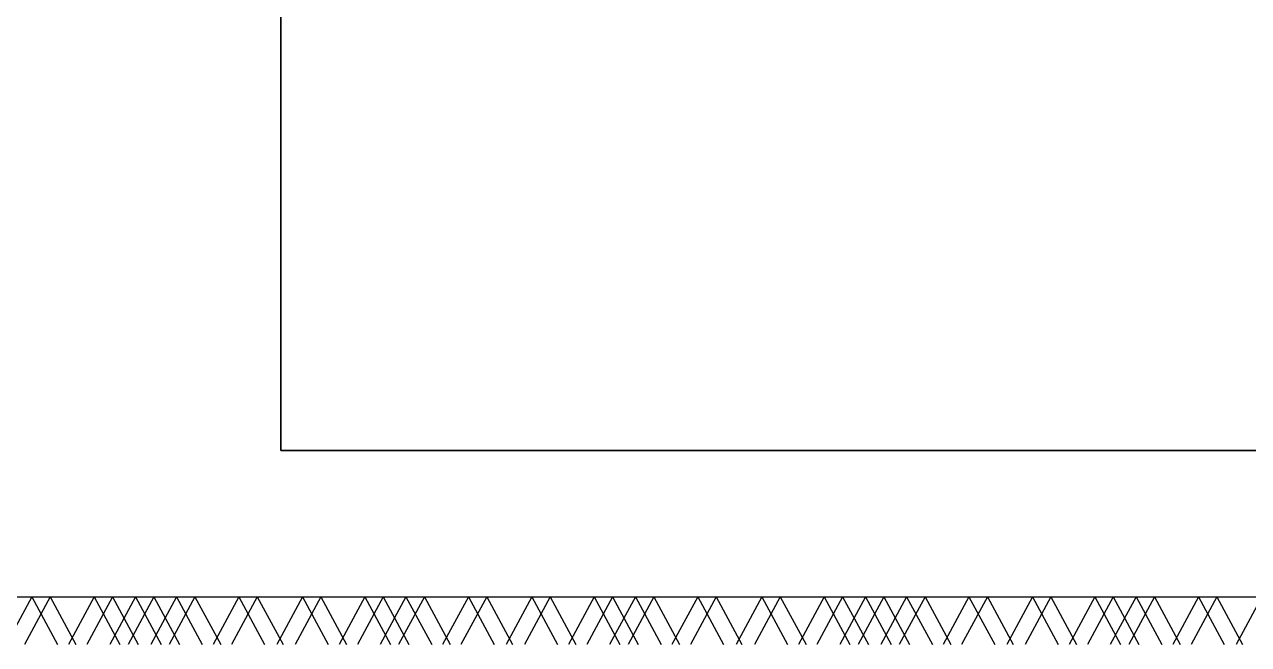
# Model space of a CAD drawing. Header units: inches. Extents: x -343134 to -190334, y -250018 to -182064.
# Drawn here: x -260583 to -252303, y -232385 to -228192 of the extents above; entities that cross this region are included whole.
import ezdxf

# ---------------------------------------------------------------- set-up
doc = ezdxf.new("R2010")
doc.units = ezdxf.units.IN
doc.header["$MEASUREMENT"] = 0

msp = doc.modelspace()

# ---------------------------------------------------------------- linework, layer by layer
at = {"color": 3, "lineweight": 35, "ltscale": 5}
for p, q in [((-258848.6, -224530.8), (-258848.6, -231072.2)), ((-258848.6, -231072.2), (-245822.1, -231072.2))]:
    msp.add_line(p, q, dxfattribs=at)
at = {"ltscale": 5}
for p, q in [((-343133.7, -232063.7), (-247110.1, -232063.7)), ((-260533.3, -232063.7), (-260707.4, -232385.1)), ((-260409, -232063.7), (-260583, -232385.1)), ((-260533.3, -232063.7), (-260359.3, -232385.1)), ((-260409, -232063.7), (-260235, -232385.1)), ((-260111.5, -232063.7), (-260285.5, -232385.1)), ((-259987.2, -232063.7), (-260161.2, -232385.1)), ((-260111.5, -232063.7), (-259937.5, -232385.1)), ((-259832.9, -232063.7), (-260006.9, -232385.1)), ((-259832.9, -232063.7), (-260006.9, -232385.1)), ((-259987.2, -232063.7), (-259813.1, -232385.1)), ((-259708.6, -232063.7), (-259882.6, -232385.1)), ((-259832.9, -232063.7), (-259658.8, -232385.1)), ((-259554.2, -232063.7), (-259728.3, -232385.1)), ((-259708.6, -232063.7), (-259534.5, -232385.1)), ((-259429.9, -232063.7), (-259604, -232385.1)), ((-259554.2, -232063.7), (-259380.2, -232385.1)), ((-259429.9, -232063.7), (-259255.9, -232385.1)), ((-259132.4, -232063.7), (-259306.5, -232385.1)), ((-259008.1, -232063.7), (-259182.2, -232385.1)), ((-259132.4, -232063.7), (-258958.4, -232385.1)), ((-259008.1, -232063.7), (-258834.1, -232385.1)), ((-258702.7, -232063.7), (-258876.8, -232385.1)), ((-258578.4, -232063.7), (-258752.4, -232385.1)), ((-258702.7, -232063.7), (-258528.7, -232385.1)), ((-258578.4, -232063.7), (-258404.3, -232385.1)), ((-258280.9, -232063.7), (-258454.9, -232385.1)), ((-258156.6, -232063.7), (-258330.6, -232385.1)), ((-258280.9, -232063.7), (-258106.8, -232385.1)), ((-258002.3, -232063.7), (-258176.3, -232385.1)), ((-258156.6, -232063.7), (-257982.5, -232385.1)), ((-257877.9, -232063.7), (-258052, -232385.1)), ((-258002.3, -232063.7), (-257828.2, -232385.1)), ((-257877.9, -232063.7), (-257703.9, -232385.1)), ((-257580.4, -232063.7), (-257754.5, -232385.1)), ((-257456.1, -232063.7), (-257630.2, -232385.1)), ((-257580.4, -232063.7), (-257406.4, -232385.1)), ((-257456.1, -232063.7), (-257282.1, -232385.1)), ((-257151, -232063.7), (-257325, -232385.1)), ((-257026.7, -232063.7), (-257200.7, -232385.1)), ((-257151, -232063.7), (-256977, -232385.1)), ((-257026.7, -232063.7), (-256852.6, -232385.1)), ((-256729.2, -232063.7), (-256903.2, -232385.1)), ((-256604.9, -232063.7), (-256778.9, -232385.1)), ((-256729.2, -232063.7), (-256555.1, -232385.1)), ((-256450.6, -232063.7), (-256624.6, -232385.1)), ((-256604.9, -232063.7), (-256430.8, -232385.1)), ((-256326.2, -232063.7), (-256500.3, -232385.1)), ((-256450.6, -232063.7), (-256276.5, -232385.1)), ((-256326.2, -232063.7), (-256152.2, -232385.1)), ((-256028.7, -232063.7), (-256202.8, -232385.1)), ((-255904.4, -232063.7), (-256078.5, -232385.1)), ((-256028.7, -232063.7), (-255854.7, -232385.1)), ((-255904.4, -232063.7), (-255730.4, -232385.1)), ((-255594.5, -232063.7), (-255768.5, -232385.1)), ((-255470.1, -232063.7), (-255644.2, -232385.1)), ((-255594.5, -232063.7), (-255420.4, -232385.1)), ((-255470.1, -232063.7), (-255296.1, -232385.1)), ((-255172.6, -232063.7), (-255346.7, -232385.1)), ((-255048.3, -232063.7), (-255222.4, -232385.1)), ((-255172.6, -232063.7), (-254998.6, -232385.1)), ((-254894, -232063.7), (-255068.1, -232385.1)), ((-254894, -232063.7), (-255068.1, -232385.1)), ((-255048.3, -232063.7), (-254874.3, -232385.1)), ((-254769.7, -232063.7), (-254943.7, -232385.1)), ((-254894, -232063.7), (-254720, -232385.1)), ((-254615.4, -232063.7), (-254789.4, -232385.1)), ((-254769.7, -232063.7), (-254595.6, -232385.1)), ((-254491.1, -232063.7), (-254665.1, -232385.1)), ((-254615.4, -232063.7), (-254441.3, -232385.1)), ((-254491.1, -232063.7), (-254317, -232385.1)), ((-254193.6, -232063.7), (-254367.6, -232385.1)), ((-254069.2, -232063.7), (-254243.3, -232385.1)), ((-254193.6, -232063.7), (-254019.5, -232385.1)), ((-254069.2, -232063.7), (-253895.2, -232385.1)), ((-253763.8, -232063.7), (-253937.9, -232385.1)), ((-253639.5, -232063.7), (-253813.6, -232385.1)), ((-253763.8, -232063.7), (-253589.8, -232385.1)), ((-253639.5, -232063.7), (-253465.5, -232385.1)), ((-253342, -232063.7), (-253516.1, -232385.1)), ((-253217.7, -232063.7), (-253391.8, -232385.1)), ((-253342, -232063.7), (-253168, -232385.1)), ((-253063.4, -232063.7), (-253237.4, -232385.1)), ((-253217.7, -232063.7), (-253043.7, -232385.1)), ((-252939.1, -232063.7), (-253113.1, -232385.1)), ((-253063.4, -232063.7), (-252889.4, -232385.1)), ((-252939.1, -232063.7), (-252765, -232385.1)), ((-252641.6, -232063.7), (-252815.6, -232385.1)), ((-252517.3, -232063.7), (-252691.3, -232385.1)), ((-252641.6, -232063.7), (-252467.5, -232385.1)), ((-252517.3, -232063.7), (-252343.2, -232385.1)), ((-252212.1, -232063.7), (-252386.2, -232385.1))]:
    msp.add_line(p, q, dxfattribs=at)

doc.saveas('drawing.dxf')
